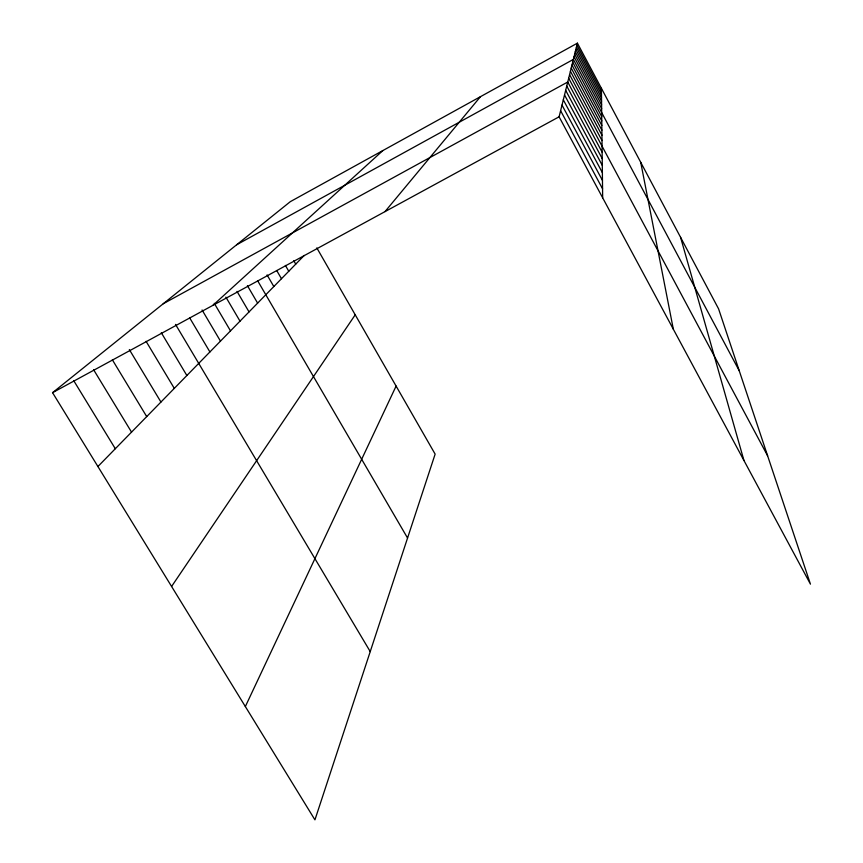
<?xml version="1.0" encoding="UTF-8"?>
<svg xmlns="http://www.w3.org/2000/svg" width="863" height="863" viewBox="0 0 863 863"><rect width="100%" height="100%" fill="white"/><g stroke="black" fill="none" stroke-linecap="round" stroke-linejoin="round"><path stroke-width="1.29" d="M577.412 43.15L718.588 308.857L810.443 584.143L559.095 116.807L577.412 43.15L290.302 201.662L52.557 392.676L314.941 819.85L435.135 454.111L316.818 247.886M245.351 706.549L396.106 386.063M171.586 586.462L355.222 314.812M384.995 211.618L480.475 96.667M97.918 466.527L304.229 255.437M212.913 305.34L382.892 150.54M236.656 244.758L573.366 59.418L739.267 370.82M163.226 303.754L567.746 82.017L767.617 455.793M52.557 392.676L559.095 116.807M73.754 380.712L115.308 448.728M93.646 369.785L131.543 432.126M112.363 359.806L146.71 416.592M129.342 349.591L160.939 402.039M146.084 341.327L174.294 388.372M161.295 332.708L186.861 375.513M189.655 317.811L209.903 351.942M175.513 324.402L370.238 651.597M202.071 309.979L220.475 341.122M214.272 303.323L230.497 330.863M225.901 297.142L240 321.144M247.422 285.675L257.616 303.118M237.023 291.392L249.029 311.899M257.67 280.799L407.563 538.037M276.743 270.572L281.467 278.717M267.066 274.909L273.819 286.538M285.394 265.416L288.771 271.252M293.765 260.691L295.739 264.121M564.531 94.941L602.288 165.394M563.312 99.838L602.374 172.665M562.007 105.092L602.471 180.453M560.605 110.723L602.568 188.814M570.421 71.262L601.889 130.194M569.58 74.639L601.943 135.232M568.695 78.22L602.007 140.561M566.743 86.052L602.137 152.201M565.675 90.356L602.212 158.587M576.905 45.167L601.435 91.305M576.387 47.271L601.468 94.445M575.837 49.471L601.511 97.735M575.265 51.78L601.543 101.176M574.661 54.207L601.587 104.79M574.035 56.742L601.63 108.587M572.687 62.158L601.727 116.634M571.975 65.027L601.781 120.917M571.22 68.058L601.824 125.437M680.562 237.293L743.938 460.475M640.724 162.309L673.323 329.181M601.403 88.296L602.665 197.81"/></g></svg>
